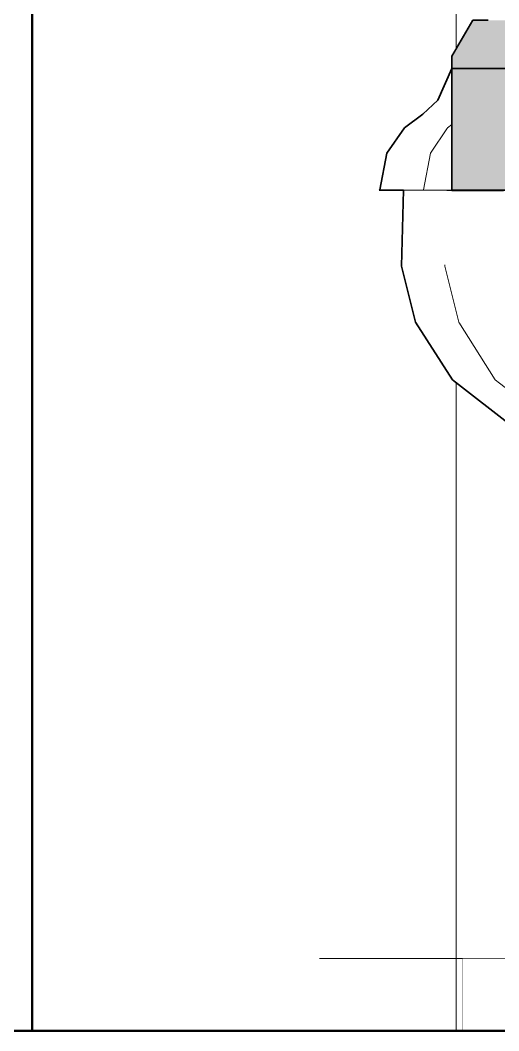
# Model space of a CAD drawing. Header units: millimetres. Extents: x -46169 to 237885, y -84465 to 18123.
# Drawn here: x 172853.8 to 173052.6, y -84332.6 to -83912.6 of the extents above; entities that cross this region are included whole.
import ezdxf

# ---------------------------------------------------------------- set-up
doc = ezdxf.new("R2010")
doc.units = ezdxf.units.MM
doc.header["$MEASUREMENT"] = 0
doc.linetypes.add('Wipeout_Contour', pattern=[1000, 0, -1000])
doc.layers.add('0_Pen_No__85', color=8, linetype='Continuous', lineweight=20)
doc.layers.add('New_A-35-M_FFE_Sanitary_Pen_No__87', color=8, linetype='Continuous', lineweight=20)
for name, color, linetype in [('New_A-20-M_Floor_Slab', 7, 'Continuous'), ('New_A-25-M_Wall_Ext', 7, 'Continuous'), ('New_A-35-M_FFE_Sanitary', 7, 'Continuous')]:
    doc.layers.add(name, color=color, linetype=linetype)
for name, color, linetype, lineweight, true_color in [('New_A-20-M_Floor_Slab_Pen_No__29', 7, 'Continuous', 50, 0x2a2a2a), ('New_A-25-M_Wall_Ext_Pen_No__104', 7, 'Continuous', 15, 0xa6a6a6), ('New_A-25-M_Wall_Ext_Pen_No__44', 7, 'Continuous', 35, 0x444444), ('New_A-25-M_Wall_Ext_Pen_No__75', 7, 'Continuous', 20, 0x606060), ('New_A-35-M_FFE_Sanitary_Pen_No__211', 7, 'Continuous', 13, 0xebf6ff), ('New_A-35-M_FFE_Sanitary_Pen_No__27', 7, 'Continuous', 50, 0x2a2a2a), ('New_A-35-M_FFE_Sanitary_Pen_No__64', 7, 'Continuous', 20, 0x606060)]:
    doc.layers.add(name, color=color, linetype=linetype, lineweight=lineweight, true_color=true_color)

# ---------------------------------------------------------------- blocks, each defined once
blk = doc.blocks.new('Section Elem_196_3', base_point=(129666.67, -84332.61))
at = {"color": 254, "linetype": 'Wipeout_Contour', "lineweight": 0, "ltscale": 4229743.589837932}
blk.add_wipeout([(172978.08, -84302.61), (173034.97, -84302.61), (173034.97, -84063.2), (173033.42, -84062), (173018.03, -84038.12), (173012.22, -84014.8), (173013.03, -83983.22), (173002.97, -83983.22), (173003.17, -83983.14), (173006.17, -83967.87), (173013.4, -83957.37), (173021.01, -83951.61), (173027.27, -83945.88), (173033.15, -83932.66), (173033.15, -83932.64), (173034.97, -83932.64), (173034.97, -83932.61), (173033.14, -83932.61), (173033.14, -83927.61), (173034.97, -83924.46), (173034.97, -82132.61), (172978.08, -82132.61)], dxfattribs=at).dxf.layer = 'New_A-35-M_FFE_Sanitary'
at = {"layer": 'New_A-35-M_FFE_Sanitary_Pen_No__64', "linetype": 'Continuous'}
for p, q in [((173034.97, -83924.46), (173034.97, -82132.61)), ((173034.97, -83932.64), (173034.97, -83932.61))]:
    blk.add_line(p, q, dxfattribs=at)
at = {"color": 254, "linetype": 'Wipeout_Contour', "lineweight": 0, "ltscale": 769838.588991}
blk.add_wipeout([(172978.08, -84332.61), (173034.97, -84332.61), (173034.97, -84302.61), (172978.08, -84302.61)], dxfattribs=at).dxf.layer = 'New_A-35-M_FFE_Sanitary'
at = {"color": 254, "linetype": 'Wipeout_Contour', "lineweight": 0, "ltscale": 769945.704326}
blk.add_wipeout([(173034.97, -84332.61), (173037.66, -84332.61), (173037.66, -84302.61), (173034.97, -84302.61)], dxfattribs=at).dxf.layer = 'New_A-35-M_FFE_Sanitary'
at = {"layer": 'New_A-35-M_FFE_Sanitary_Pen_No__64', "linetype": 'Continuous'}
for p, q in [((173034.97, -84302.61), (173034.97, -84063.2)), ((172978.08, -84302.61), (173034.97, -84302.61)), ((173034.97, -84332.61), (173034.97, -84302.61)), ((173034.97, -84302.61), (173618.33, -84302.61)), ((173037.66, -84332.61), (173037.66, -84302.61))]:
    blk.add_line(p, q, dxfattribs=at)
blk = doc.blocks.new('Section Elem_243_3', base_point=(129666.67, -84332.61))
at = {"color": 254, "linetype": 'Wipeout_Contour', "lineweight": 0, "ltscale": 1150443.352852469}
blk.add_wipeout([(172858.84, -81932.61), (172858.84, -84332.61), (172978.08, -84332.61), (172978.08, -82132.61), (172979.5, -82132.61), (172979.5, -81932.61)], dxfattribs=at).dxf.layer = 'New_A-35-M_FFE_Sanitary'
at = {"layer": 'New_A-35-M_FFE_Sanitary_Pen_No__211', "linetype": 'Continuous'}
h = blk.add_hatch(dxfattribs=at)
h.set_pattern_fill('Plaster_0003', color=256, style=0, pattern_type=2)
h.set_pattern_definition([(0, (129666.675, -84332.61), (0, 86.60254), [0, -50]), (0, (129691.675, -84289.305), (0, 86.60254), [0, -50])])
h.paths.add_polyline_path([(172858.84, -81932.61), (172848.79, -81932.61), (172848.79, -84332.61), (172858.84, -84332.61)])
at = {"layer": 'New_A-35-M_FFE_Sanitary_Pen_No__27', "linetype": 'Continuous'}
blk.add_line((172858.84, -81932.61), (172858.84, -84332.61), dxfattribs=at)
at = {"layer": 'New_A-35-M_FFE_Sanitary_Pen_No__87', "linetype": 'Continuous'}
blk.add_line((172978.08, -84332.61), (172858.84, -84332.61), dxfattribs=at)
blk = doc.blocks.new('Section Elem_244_3', base_point=(129666.67, -84332.61))
at = {"color": 254, "linetype": 'Wipeout_Contour', "lineweight": 0, "ltscale": 770083.451835}
blk.add_wipeout([(173037.66, -84332.61), (173111.58, -84332.61), (173111.58, -84302.61), (173037.66, -84302.61)], dxfattribs=at).dxf.layer = 'New_A-35-M_FFE_Sanitary'
blk = doc.blocks.new('Section Elem_247_3', base_point=(129666.67, -84332.61))
at = {"layer": 'New_A-25-M_Wall_Ext_Pen_No__44', "linetype": 'Continuous'}
for p, q in [((173041.85, -83912.61), (173033.14, -83927.61)), ((173048.23, -83912.61), (173041.85, -83912.61))]:
    blk.add_line(p, q, dxfattribs=at)
at = {"color": 254, "linetype": 'Wipeout_Contour', "lineweight": 0, "ltscale": 576975.740787}
blk.add_wipeout([(173033.15, -83956.01), (173031.37, -83957.37), (173033.15, -83957.37)], dxfattribs=at).dxf.layer = 'New_A-25-M_Wall_Ext'
at = {"color": 254, "linetype": 'Wipeout_Contour', "lineweight": 0, "ltscale": 769303.050758}
blk.add_wipeout([(173024.24, -83967.87), (173033.15, -83967.87), (173033.15, -83957.37), (173031.37, -83957.37)], dxfattribs=at).dxf.layer = 'New_A-25-M_Wall_Ext'
at = {"color": 254, "linetype": 'Wipeout_Contour', "lineweight": 0, "ltscale": 769316.963518}
blk.add_wipeout([(173021.27, -83983.14), (173033.15, -83983.14), (173033.15, -83967.87), (173024.24, -83967.87)], dxfattribs=at).dxf.layer = 'New_A-25-M_Wall_Ext'
at = {"color": 254, "linetype": 'Wipeout_Contour', "lineweight": 0, "ltscale": 769327.734878}
blk.add_wipeout([(173021.08, -83983.22), (173033.15, -83983.22), (173033.15, -83983.14), (173021.27, -83983.14)], dxfattribs=at).dxf.layer = 'New_A-25-M_Wall_Ext'
at = {"color": 254, "linetype": 'Wipeout_Contour', "lineweight": 0, "ltscale": 769384.393931}
blk.add_wipeout([(173031.01, -83983.32), (173054.67, -83983.32), (173054.75, -83983.22), (173031.01, -83983.22)], dxfattribs=at).dxf.layer = 'New_A-25-M_Wall_Ext'
at = {"color": 254, "linetype": 'Wipeout_Contour', "lineweight": 0, "ltscale": 769410.640094}
blk.add_wipeout([(173030.21, -84014.8), (173054.08, -84014.8), (173054.67, -83983.32), (173031.01, -83983.32)], dxfattribs=at).dxf.layer = 'New_A-25-M_Wall_Ext'
at = {"layer": 'New_A-25-M_Wall_Ext_Pen_No__44', "linetype": 'Continuous'}
blk.add_line((173083.47, -83983.22), (173033.15, -83983.22), dxfattribs=at)
at = {"color": 254, "linetype": 'Wipeout_Contour', "lineweight": 0, "ltscale": 769466.743129}
blk.add_wipeout([(173054.08, -84014.8), (173030.21, -84014.8), (173035.95, -84038.12), (173058.91, -84038.12)], dxfattribs=at).dxf.layer = 'New_A-25-M_Wall_Ext'
at = {"color": 254, "linetype": 'Wipeout_Contour', "lineweight": 0, "ltscale": 769542.641987}
blk.add_wipeout([(173058.91, -84038.12), (173035.95, -84038.12), (173051.13, -84062), (173071.72, -84062)], dxfattribs=at).dxf.layer = 'New_A-25-M_Wall_Ext'
at = {"color": 254, "linetype": 'Wipeout_Contour', "lineweight": 0, "ltscale": 769647.685351}
blk.add_wipeout([(173071.72, -84062), (173051.13, -84062), (173076.29, -84081.81), (173092.93, -84081.81)], dxfattribs=at).dxf.layer = 'New_A-25-M_Wall_Ext'
at = {"color": 254, "linetype": 'Wipeout_Contour', "lineweight": 0, "ltscale": 769582.700767}
blk.add_wipeout([(173058.9, -84081.81), (173076.29, -84081.81), (173051.13, -84062), (173033.42, -84062)], dxfattribs=at).dxf.layer = 'New_A-25-M_Wall_Ext'
at = {"color": 254, "linetype": 'Wipeout_Contour', "lineweight": 0, "ltscale": 769471.47115}
blk.add_wipeout([(173033.42, -84062), (173051.13, -84062), (173035.95, -84038.12), (173018.03, -84038.12)], dxfattribs=at).dxf.layer = 'New_A-25-M_Wall_Ext'
at = {"layer": 'New_A-25-M_Wall_Ext_Pen_No__75', "linetype": 'Continuous'}
blk.add_line((173051.13, -84062), (173076.29, -84081.81), dxfattribs=at)
at = {"color": 254, "linetype": 'Wipeout_Contour', "lineweight": 0, "ltscale": 769392.344932}
blk.add_wipeout([(173018.03, -84038.12), (173035.95, -84038.12), (173030.21, -84014.8), (173012.22, -84014.8)], dxfattribs=at).dxf.layer = 'New_A-25-M_Wall_Ext'
at = {"layer": 'New_A-25-M_Wall_Ext_Pen_No__75', "linetype": 'Continuous'}
blk.add_line((173035.95, -84038.12), (173051.13, -84062), dxfattribs=at)
at = {"color": 254, "linetype": 'Wipeout_Contour', "lineweight": 0, "ltscale": 769335.454623}
blk.add_wipeout([(173012.22, -84014.8), (173030.21, -84014.8), (173031.01, -83983.22), (173013.03, -83983.22)], dxfattribs=at).dxf.layer = 'New_A-25-M_Wall_Ext'
at = {"layer": 'New_A-25-M_Wall_Ext_Pen_No__75', "linetype": 'Continuous'}
for p, q in [((173031.01, -83983.22), (173033.15, -83983.22)), ((173030.22, -84014.33), (173030.21, -84014.8)), ((173030.21, -84014.8), (173035.95, -84038.12))]:
    blk.add_line(p, q, dxfattribs=at)
at = {"color": 254, "linetype": 'Wipeout_Contour', "lineweight": 0, "ltscale": 769273.624109}
blk.add_wipeout([(173002.97, -83983.22), (173021.08, -83983.22), (173021.27, -83983.14), (173003.17, -83983.14)], dxfattribs=at).dxf.layer = 'New_A-25-M_Wall_Ext'
at = {"color": 254, "linetype": 'Wipeout_Contour', "lineweight": 0, "ltscale": 769265.941883}
blk.add_wipeout([(173003.17, -83983.14), (173021.27, -83983.14), (173024.24, -83967.87), (173006.17, -83967.87)], dxfattribs=at).dxf.layer = 'New_A-25-M_Wall_Ext'
at = {"layer": 'New_A-25-M_Wall_Ext_Pen_No__44', "linetype": 'Continuous'}
for p, q in [((173002.97, -83983.22), (173003.17, -83983.14)), ((173013.03, -83983.22), (173002.97, -83983.22))]:
    blk.add_line(p, q, dxfattribs=at)
at = {"layer": 'New_A-25-M_Wall_Ext_Pen_No__44', "linetype": 'Continuous', "flags": 128}
blk.add_lwpolyline([(173120.71, -84112.07), (173105.74, -84102.13), (173058.9, -84081.81), (173033.42, -84062), (173018.03, -84038.12), (173012.22, -84014.8), (173013.03, -83983.22)], dxfattribs=at)
at = {"layer": 'New_A-25-M_Wall_Ext_Pen_No__75', "linetype": 'Continuous'}
for p, q in [((173021.27, -83983.14), (173021.08, -83983.22)), ((173002.97, -83983.22), (173013.03, -83983.22)), ((173013.03, -83983.22), (173031.01, -83983.22))]:
    blk.add_line(p, q, dxfattribs=at)
at = {"color": 254, "linetype": 'Wipeout_Contour', "lineweight": 0, "ltscale": 769261.724357}
blk.add_wipeout([(173006.17, -83967.87), (173024.24, -83967.87), (173031.37, -83957.37), (173013.4, -83957.37)], dxfattribs=at).dxf.layer = 'New_A-25-M_Wall_Ext'
at = {"layer": 'New_A-25-M_Wall_Ext_Pen_No__75', "linetype": 'Continuous'}
blk.add_line((173024.24, -83967.87), (173021.27, -83983.14), dxfattribs=at)
at = {"color": 254, "linetype": 'Wipeout_Contour', "lineweight": 0, "ltscale": 961593.760233}
blk.add_wipeout([(173021.01, -83951.61), (173013.4, -83957.37), (173031.37, -83957.37), (173033.15, -83956.01), (173033.15, -83951.61)], dxfattribs=at).dxf.layer = 'New_A-25-M_Wall_Ext'
at = {"layer": 'New_A-25-M_Wall_Ext_Pen_No__75', "linetype": 'Continuous'}
for p, q in [((173031.37, -83957.37), (173024.24, -83967.87)), ((173033.15, -83956.01), (173031.37, -83957.37))]:
    blk.add_line(p, q, dxfattribs=at)
at = {"color": 254, "linetype": 'Wipeout_Contour', "lineweight": 0, "ltscale": 769272.484226}
blk.add_wipeout([(173027.27, -83945.88), (173021.01, -83951.61), (173033.15, -83951.61), (173033.15, -83945.88)], dxfattribs=at).dxf.layer = 'New_A-25-M_Wall_Ext'
at = {"color": 254, "linetype": 'Wipeout_Contour', "lineweight": 0, "ltscale": 576951.824475}
blk.add_wipeout([(173027.27, -83945.88), (173033.15, -83945.88), (173033.15, -83932.66)], dxfattribs=at).dxf.layer = 'New_A-25-M_Wall_Ext'
at = {"layer": 'New_A-25-M_Wall_Ext_Pen_No__104', "linetype": 'Continuous'}
for points in [[(173083.46, -83932.61), (173083.46, -83927.61), (173074.75, -83912.61), (173041.85, -83912.61), (173033.14, -83927.61), (173033.14, -83932.61)], [(173033.15, -83983.22), (173083.47, -83983.22), (173083.47, -83932.64), (173033.15, -83932.64)]]:
    blk.add_hatch(color=256, dxfattribs=at).paths.add_polyline_path(points)
at = {"layer": 'New_A-25-M_Wall_Ext_Pen_No__44', "linetype": 'Continuous'}
for p, q in [((173083.46, -83932.61), (173033.14, -83932.61)), ((173033.15, -83932.64), (173033.15, -83983.22)), ((173083.47, -83932.64), (173033.15, -83932.64))]:
    blk.add_line(p, q, dxfattribs=at)
at = {"layer": 'New_A-25-M_Wall_Ext_Pen_No__44', "linetype": 'Continuous', "flags": 128}
blk.add_lwpolyline([(173003.17, -83983.14), (173006.17, -83967.87), (173013.4, -83957.37), (173021.01, -83951.61), (173027.27, -83945.88), (173033.16, -83932.64), (173033.14, -83927.61)], dxfattribs=at)
blk = doc.blocks.new('Section Elem_259_3', base_point=(129666.67, -84332.61))
at = {"layer": 'New_A-20-M_Floor_Slab_Pen_No__29', "linetype": 'Continuous'}
for p, q in [((172848.79, -84332.61), (172858.84, -84332.61)), ((172858.84, -84332.61), (177009.41, -84332.61))]:
    blk.add_line(p, q, dxfattribs=at)
blk = doc.blocks.new('I-06 Lecture Theatre Elevation_STORY_MARKER', base_point=(129666.67, -84332.61))
at = {"layer": '0_Pen_No__85', "linetype": 'Continuous'}
blk.add_line((164194, -84332.61), (177009.41, -84332.61), dxfattribs=at)

msp = doc.modelspace()

# ---------------------------------------------------------------- block references
at = {"layer": 'New_A-35-M_FFE_Sanitary'}
msp.add_blockref('Section Elem_196_3', (129666.67, -84332.61), dxfattribs=at)

# ---------------------------------------------------------------- next in the draw order: block references
msp.add_blockref('Section Elem_243_3', (129666.67, -84332.61), dxfattribs=at)

# ---------------------------------------------------------------- next in the draw order: block references
msp.add_blockref('Section Elem_244_3', (129666.67, -84332.61), dxfattribs=at)

# ---------------------------------------------------------------- next in the draw order: block references
at = {"layer": 'New_A-20-M_Floor_Slab'}
msp.add_blockref('Section Elem_259_3', (129666.67, -84332.61), dxfattribs=at)
at = {"layer": 'New_A-25-M_Wall_Ext'}
msp.add_blockref('Section Elem_247_3', (129666.67, -84332.61), dxfattribs=at)

# ---------------------------------------------------------------- next in the draw order: block references
at = {"linetype": 'Continuous', "lineweight": 0}
msp.add_blockref('I-06 Lecture Theatre Elevation_STORY_MARKER', (129666.67, -84332.61), dxfattribs=at)

doc.saveas('drawing.dxf')
